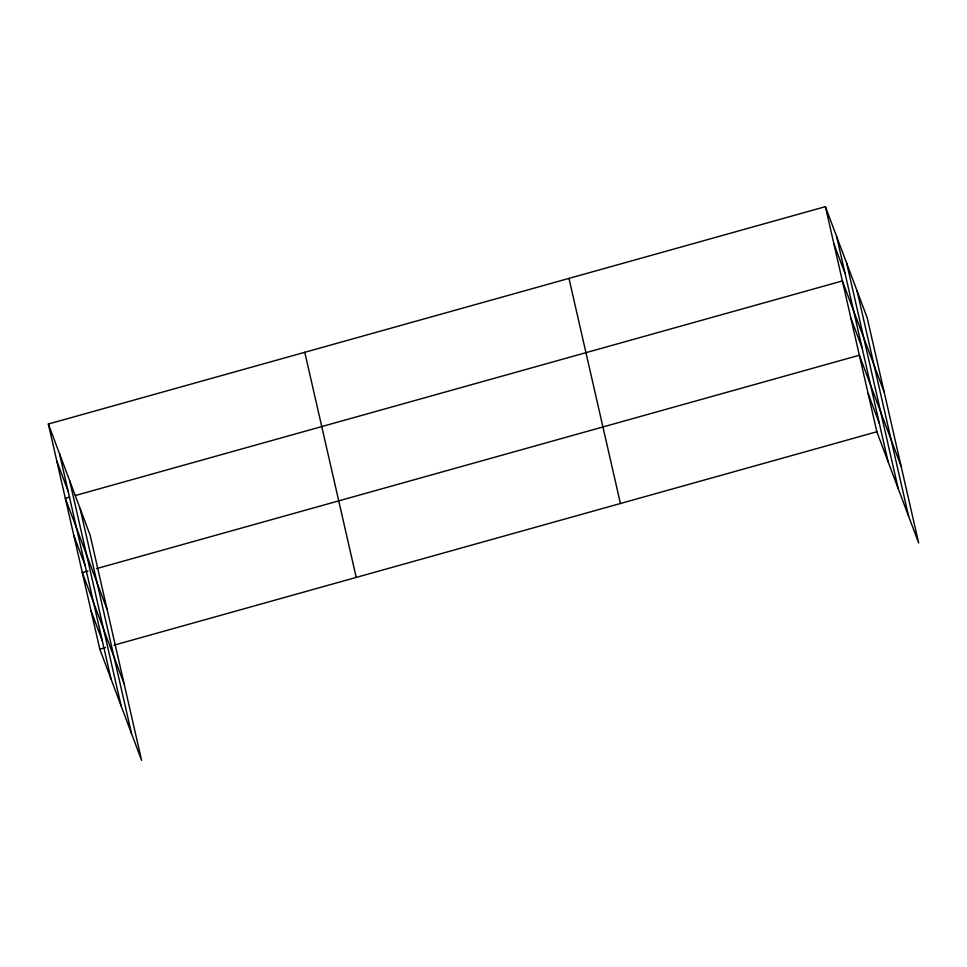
<?xml version="1.0" encoding="UTF-8"?>
<svg xmlns="http://www.w3.org/2000/svg" width="967" height="967" viewBox="0 0 967 967"><rect width="100%" height="100%" fill="white"/><g stroke="black" fill="none" stroke-linecap="round" stroke-linejoin="round"><path stroke-width="1.45" d="M48.35 424.029L90.149 535.235L141.593 760.34L99.806 649.147L48.35 424.029L825.407 206.66L867.194 317.853L918.65 542.971L876.851 431.765L825.407 206.66M69.6 497.123L65.333 498.319L107.132 609.512M75.305 495.527L842.378 280.938L884.176 392.143M88.009 571.014L82.304 572.609L124.102 683.802M96.555 568.62L859.361 355.227L901.159 466.432M99.806 649.147L105.5 647.552M114.046 645.158L876.851 431.765M833.892 243.793L845.122 273.685M850.863 318.083L862.105 347.975M868.1 393.496L879.341 423.389M56.835 461.174L68.077 491.067M73.818 535.464L85.048 565.344M91.055 610.878L102.284 640.758M857.113 291.019L908.569 516.136M846.717 263.375L898.174 488.492M836.636 236.54L888.081 461.658M568.971 278.387L620.427 503.505M304.774 352.29L356.231 577.408M80.068 508.4L131.512 733.518M69.672 480.756L121.117 705.862M59.579 453.922L111.036 679.027"/></g></svg>
